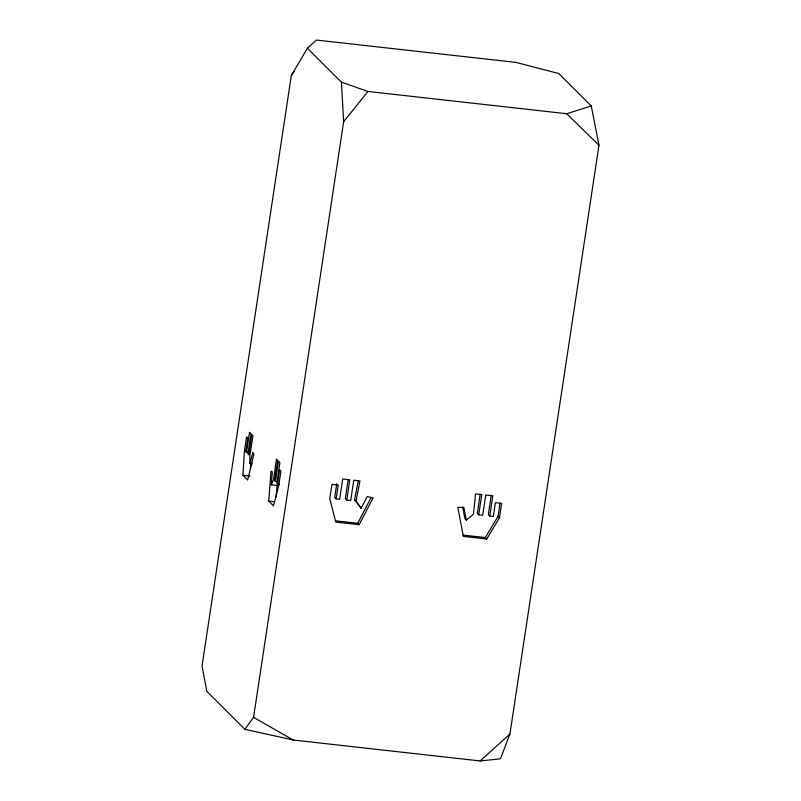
<?xml version="1.0" encoding="UTF-8"?>
<svg xmlns="http://www.w3.org/2000/svg" width="801" height="801" viewBox="0 0 801 801"><rect width="100%" height="100%" fill="white"/><g stroke="black" fill="none" stroke-linecap="round" stroke-linejoin="round"><path stroke-width="1.2" d="M252.385 463.849L250.032 463.579L252.766 452.255L253.857 454.117L247.669 480.069L242.923 475.333L244.405 451.133L246.578 436.795L247.839 438.057L245.757 451.844L248.831 452.815M250.443 468.865L250.813 462.818M279.289 483.524L278.408 485.636L271.329 484.845L272.29 471.749L270.998 471.218L268.746 501.096L273.481 505.831L278.748 485.406L280.921 471.068L279.649 469.807L277.567 483.584L276.856 482.873L279.919 462.588L278.488 461.156L275.424 481.441L277.777 481.701M276.195 496.91L277.126 484.465M291.324 75.554L202.032 665.961L206.798 691.313L244.836 729.27L293.276 740.024L480.149 760.95L500.445 758.817L509.917 734.066L598.968 145.241L591.268 105.982L558.778 73.552L516.074 62.408L316.435 40.05L307.394 48.22L291.324 75.554L294.197 71.499M246.478 452.555L249.542 432.27L250.973 433.701L247.909 453.987L248.71 454.788L251.774 434.502L253.036 435.754L249.782 455.859L250.032 463.579M244.836 729.27L253.557 717.366L343.639 121.712L341.406 82.163L307.394 48.22M336.77 483.664L334.688 497.441L336.12 498.873L339.654 499.263L342.718 478.988L349.797 479.779L346.723 500.054L350.698 500.505L353.772 480.22L359.959 480.91L356.004 501.096L361.091 508.275L367.309 496.56L373.116 497.882L359.178 524.715L335.749 522.092L329.772 498.733L331.934 484.385L338.202 485.086L336.12 498.873M348.185 479.539L345.291 498.633L346.723 500.054M480.169 494.327L477.286 513.411L478.718 514.843L482.693 515.283L485.756 495.008L492.835 495.799L489.761 516.074L493.306 516.475L495.388 502.698L501.646 503.398L499.484 517.736L486.748 539.003L463.328 536.38L457.822 507.373L463.839 507.373L466.362 520.069L473.411 514.252L475.594 493.867L481.781 494.557L478.718 514.843M491.223 495.559L488.33 514.653L489.761 516.074M463.128 535.088L485.316 537.571L498.052 516.305L500.034 503.158M361.091 508.275L354.573 499.674L358.297 480.67M271.329 484.845L273.541 479.569L276.435 459.103L277.687 460.355L274.613 480.64L275.424 481.441M335.559 520.8L357.747 523.283L371.133 497.531M343.639 121.712L367.949 91.464L566.728 113.722L591.268 105.982M480.149 760.95L509.917 734.066M244.405 451.133L246.768 451.394M242.923 475.333L250.002 476.124M268.746 501.096L274.633 501.756M341.406 82.163L367.949 91.464M253.557 717.366L293.276 740.024M566.728 113.722L598.968 145.241M498.052 516.305L499.484 517.736M485.316 537.571L486.748 539.003M466.362 520.069L464.93 518.637L462.638 507.093M354.573 499.674L356.004 501.096M357.747 523.283L359.178 524.715"/></g></svg>
